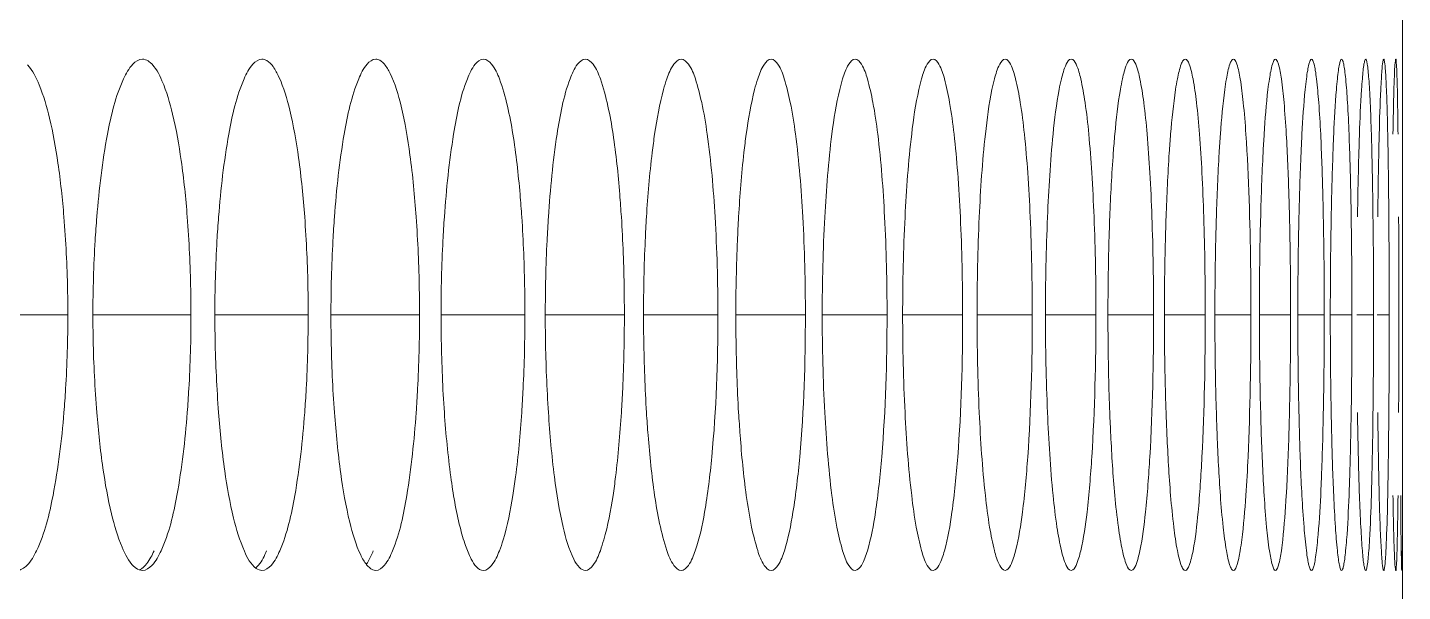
# Model space of a CAD drawing. Header units: millimetres. Extents: x 1177 to 4147, y 93 to 2194.
# Drawn here: x 2907.68 to 2923.81, y 1752.06 to 1758.67 of the extents above; entities that cross this region are included whole.
import ezdxf

# ---------------------------------------------------------------- set-up
doc = ezdxf.new("R2010")
doc.units = ezdxf.units.MM
doc.header["$LTSCALE"] = 0.1
doc.layers.get('0').update_dxf_attribs({"lineweight": 13})
doc.layers.add('标注', color=251, linetype='Continuous', lineweight=9)

msp = doc.modelspace()

# ---------------------------------------------------------------- linework, layer by layer
msp.add_line((2923.81, 1348.895), (2923.81, 1914.895))
at = {"layer": '标注'}
for p, q in [((2923.81, 1758.303), (2923.81, 1758.799)), ((2906.944, 1755.303), (2908.15, 1755.303)), ((2908.444, 1755.303), (2909.595, 1755.303)), ((2909.875, 1755.303), (2910.97, 1755.303)), ((2911.237, 1755.303), (2912.277, 1755.303)), ((2912.529, 1755.303), (2913.513, 1755.303)), ((2913.752, 1755.303), (2914.68, 1755.303)), ((2914.905, 1755.303), (2915.777, 1755.303)), ((2915.988, 1755.303), (2916.804, 1755.303)), ((2917.001, 1755.303), (2917.762, 1755.303)), ((2917.945, 1755.303), (2918.649, 1755.303)), ((2918.818, 1755.303), (2919.466, 1755.303)), ((2919.621, 1755.303), (2920.213, 1755.303)), ((2920.354, 1755.303), (2920.89, 1755.303)), ((2921.016, 1755.303), (2921.496, 1755.303)), ((2921.609, 1755.303), (2922.032, 1755.303)), ((2922.131, 1755.303), (2922.497, 1755.303)), ((2922.582, 1755.303), (2922.892, 1755.303)), ((2922.963, 1755.303), (2923.217, 1755.303)), ((2923.273, 1755.303), (2923.471, 1755.303)), ((2923.513, 1755.303), (2923.655, 1755.303)), ((2923.81, 1751.808), (2923.81, 1752.303))]:
    msp.add_line(p, q, dxfattribs=at)
for points, knots in [([(2908.104, 1756.451), (2908.087, 1756.662), (2908.045, 1757.051), (2907.954, 1757.572), (2907.84, 1757.96), (2907.739, 1758.17), (2907.677, 1758.237)], [0, 0, 0, 0, 0.343252, 0.632232, 0.852748, 1, 1, 1, 1]), ([(2909.025, 1758.303), (2908.983, 1758.303), (2908.882, 1758.231), (2908.833, 1758.133), (2908.804, 1758.072)], [0, 0, 0, 0, 0.384136, 1, 1, 1, 1]), ([(2909.115, 1758.265), (2909.108, 1758.271), (2909.082, 1758.291), (2909.049, 1758.303), (2909.025, 1758.303)], [0, 0, 0, 0, 0.282086, 1, 1, 1, 1]), ([(2909.551, 1756.451), (2909.534, 1756.672), (2909.492, 1757.077), (2909.399, 1757.615), (2909.285, 1758.002), (2909.18, 1758.209), (2909.115, 1758.265)], [0, 0, 0, 0, 0.353299, 0.646273, 0.86342, 1, 1, 1, 1]), ([(2910.428, 1758.303), (2910.388, 1758.303), (2910.291, 1758.229), (2910.245, 1758.133), (2910.218, 1758.072)], [0, 0, 0, 0, 0.378328, 1, 1, 1, 1]), ([(2910.929, 1756.451), (2910.912, 1756.683), (2910.871, 1757.104), (2910.775, 1757.654), (2910.671, 1758.016), (2910.57, 1758.207), (2910.514, 1758.269), (2910.485, 1758.286)], [0, 0, 0, 0, 0.364158, 0.661207, 0.874207, 0.947517, 1, 1, 1, 1]), ([(2911.762, 1758.303), (2911.723, 1758.303), (2911.63, 1758.227), (2911.589, 1758.133), (2911.563, 1758.072)], [0, 0, 0, 0, 0.37223, 1, 1, 1, 1]), ([(2912.237, 1756.451), (2912.22, 1756.694), (2912.179, 1757.131), (2912.083, 1757.695), (2911.978, 1758.058), (2911.876, 1758.239), (2911.817, 1758.291), (2911.788, 1758.299)], [0, 0, 0, 0, 0.376417, 0.678059, 0.88637, 0.953961, 1, 1, 1, 1]), ([(2913.027, 1758.303), (2912.989, 1758.303), (2912.9, 1758.225), (2912.862, 1758.132), (2912.838, 1758.072)], [0, 0, 0, 0, 0.36584, 1, 1, 1, 1]), ([(2913.372, 1757.424), (2913.336, 1757.643), (2913.276, 1757.931), (2913.153, 1758.225), (2913.064, 1758.303), (2913.027, 1758.303)], [0, 0, 0, 0, 0.68404, 0.884461, 1, 1, 1, 1]), ([(2914.222, 1758.303), (2914.185, 1758.303), (2914.101, 1758.222), (2914.066, 1758.132), (2914.043, 1758.072)], [0, 0, 0, 0, 0.359161, 1, 1, 1, 1]), ([(2914.547, 1757.424), (2914.514, 1757.643), (2914.456, 1757.93), (2914.342, 1758.222), (2914.258, 1758.303), (2914.222, 1758.303)], [0, 0, 0, 0, 0.688296, 0.888112, 1, 1, 1, 1]), ([(2915.347, 1758.303), (2915.312, 1758.303), (2915.232, 1758.22), (2915.2, 1758.132), (2915.179, 1758.072)], [0, 0, 0, 0, 0.352199, 1, 1, 1, 1]), ([(2915.777, 1755.303), (2915.777, 1755.686), (2915.758, 1756.395), (2915.687, 1757.228), (2915.599, 1757.766), (2915.525, 1758.045), (2915.461, 1758.22), (2915.381, 1758.303), (2915.347, 1758.303)], [0, 0, 0, 0, 0.372429, 0.689732, 0.811883, 0.904664, 0.966442, 1, 1, 1, 1]), ([(2916.402, 1758.303), (2916.369, 1758.303), (2916.293, 1758.217), (2916.265, 1758.131), (2916.245, 1758.072)], [0, 0, 0, 0, 0.34497, 1, 1, 1, 1]), ([(2916.804, 1755.303), (2916.804, 1755.686), (2916.786, 1756.394), (2916.72, 1757.228), (2916.638, 1757.766), (2916.568, 1758.045), (2916.51, 1758.217), (2916.435, 1758.303), (2916.402, 1758.303)], [0, 0, 0, 0, 0.373515, 0.691581, 0.813864, 0.906521, 0.967776, 1, 1, 1, 1]), ([(2917.387, 1758.303), (2917.355, 1758.303), (2917.285, 1758.214), (2917.259, 1758.131), (2917.241, 1758.072)], [0, 0, 0, 0, 0.337498, 1, 1, 1, 1]), ([(2917.762, 1755.303), (2917.762, 1755.686), (2917.745, 1756.394), (2917.683, 1757.227), (2917.607, 1757.765), (2917.542, 1758.045), (2917.489, 1758.215), (2917.419, 1758.303), (2917.387, 1758.303)], [0, 0, 0, 0, 0.374562, 0.693368, 0.815782, 0.908329, 0.969088, 1, 1, 1, 1]), ([(2918.302, 1758.303), (2918.272, 1758.303), (2918.207, 1758.211), (2918.184, 1758.131), (2918.167, 1758.072)], [0, 0, 0, 0, 0.329816, 1, 1, 1, 1]), ([(2918.649, 1755.303), (2918.649, 1755.686), (2918.637, 1756.242), (2918.595, 1756.949), (2918.554, 1757.398), (2918.506, 1757.764), (2918.446, 1758.045), (2918.397, 1758.212), (2918.333, 1758.303), (2918.302, 1758.303)], [0, 0, 0, 0, 0.375551, 0.545723, 0.695098, 0.817639, 0.910083, 0.970374, 1, 1, 1, 1]), ([(2919.148, 1758.303), (2919.119, 1758.303), (2919.059, 1758.208), (2919.038, 1758.131), (2919.023, 1758.072)], [0, 0, 0, 0, 0.321971, 1, 1, 1, 1]), ([(2919.466, 1755.303), (2919.466, 1755.686), (2919.455, 1756.242), (2919.417, 1756.949), (2919.379, 1757.398), (2919.335, 1757.764), (2919.279, 1758.045), (2919.235, 1758.209), (2919.176, 1758.303), (2919.148, 1758.303)], [0, 0, 0, 0, 0.376511, 0.547075, 0.696737, 0.819409, 0.911768, 0.971624, 1, 1, 1, 1]), ([(2919.923, 1758.303), (2919.895, 1758.303), (2919.841, 1758.205), (2919.823, 1758.13), (2919.809, 1758.072)], [0, 0, 0, 0, 0.314028, 1, 1, 1, 1]), ([(2920.213, 1755.303), (2920.213, 1755.686), (2920.203, 1756.242), (2920.168, 1756.949), (2920.134, 1757.398), (2920.094, 1757.763), (2920.043, 1758.045), (2920.003, 1758.205), (2919.95, 1758.303), (2919.923, 1758.303)], [0, 0, 0, 0, 0.37742, 0.548358, 0.698293, 0.821093, 0.913378, 0.972833, 1, 1, 1, 1]), ([(2920.627, 1758.303), (2920.601, 1758.303), (2920.554, 1758.202), (2920.537, 1758.13), (2920.524, 1758.072)], [0, 0, 0, 0, 0.306066, 1, 1, 1, 1]), ([(2920.89, 1755.303), (2920.89, 1755.686), (2920.881, 1756.242), (2920.849, 1756.949), (2920.818, 1757.399), (2920.782, 1757.762), (2920.737, 1758.046), (2920.7, 1758.202), (2920.654, 1758.303), (2920.627, 1758.303)], [0, 0, 0, 0, 0.378273, 0.549562, 0.699757, 0.822681, 0.914904, 0.973991, 1, 1, 1, 1]), ([(2921.262, 1758.303), (2921.252, 1758.303), (2921.23, 1758.283), (2921.198, 1758.206), (2921.181, 1758.13), (2921.169, 1758.072)], [0, 0, 0, 0, 0.108893, 0.304684, 1, 1, 1, 1]), ([(2921.496, 1755.303), (2921.496, 1755.686), (2921.488, 1756.242), (2921.46, 1756.949), (2921.433, 1757.397), (2921.399, 1757.765), (2921.362, 1758.038), (2921.324, 1758.206), (2921.293, 1758.283), (2921.271, 1758.303), (2921.262, 1758.303)], [0, 0, 0, 0, 0.378765, 0.550246, 0.700564, 0.823511, 0.915608, 0.974317, 0.990824, 1, 1, 1, 1]), ([(2921.826, 1758.303), (2921.817, 1758.303), (2921.798, 1758.282), (2921.77, 1758.206), (2921.754, 1758.13), (2921.744, 1758.072)], [0, 0, 0, 0, 0.101909, 0.296587, 1, 1, 1, 1]), ([(2921.973, 1757.424), (2921.964, 1757.548), (2921.947, 1757.765), (2921.915, 1758.037), (2921.881, 1758.205), (2921.854, 1758.282), (2921.834, 1758.303), (2921.826, 1758.303)], [0, 0, 0, 0, 0.412795, 0.721593, 0.917535, 0.971685, 1, 1, 1, 1]), ([(2922.32, 1758.303), (2922.312, 1758.303), (2922.295, 1758.28), (2922.271, 1758.206), (2922.257, 1758.13), (2922.249, 1758.072)], [0, 0, 0, 0, 0.094921, 0.288654, 1, 1, 1, 1]), ([(2922.447, 1757.424), (2922.439, 1757.548), (2922.424, 1757.765), (2922.397, 1758.036), (2922.367, 1758.206), (2922.344, 1758.28), (2922.327, 1758.303), (2922.32, 1758.303)], [0, 0, 0, 0, 0.414841, 0.724795, 0.920667, 0.973938, 1, 1, 1, 1]), ([(2922.743, 1758.303), (2922.736, 1758.303), (2922.721, 1758.279), (2922.71, 1758.237), (2922.695, 1758.162), (2922.687, 1758.105), (2922.683, 1758.072)], [0, 0, 0, 0, 0.088051, 0.280963, 0.585765, 1, 1, 1, 1]), ([(2922.85, 1757.424), (2922.844, 1757.548), (2922.831, 1757.764), (2922.809, 1758.014), (2922.79, 1758.162), (2922.775, 1758.237), (2922.764, 1758.279), (2922.75, 1758.303), (2922.743, 1758.303)], [0, 0, 0, 0, 0.416674, 0.727673, 0.840561, 0.923587, 0.976084, 1, 1, 1, 1]), ([(2923.096, 1758.303), (2923.089, 1758.303), (2923.078, 1758.277), (2923.069, 1758.237), (2923.056, 1758.162), (2923.05, 1758.105), (2923.046, 1758.072)], [0, 0, 0, 0, 0.08156, 0.273914, 0.581123, 1, 1, 1, 1]), ([(2923.183, 1757.424), (2923.178, 1757.548), (2923.168, 1757.763), (2923.15, 1758.014), (2923.134, 1758.162), (2923.122, 1758.237), (2923.113, 1758.277), (2923.102, 1758.303), (2923.096, 1758.303)], [0, 0, 0, 0, 0.418337, 0.730308, 0.843348, 0.926219, 0.978065, 1, 1, 1, 1]), ([(2923.378, 1758.303), (2923.372, 1758.303), (2923.365, 1758.275), (2923.356, 1758.238), (2923.347, 1758.161), (2923.342, 1758.105), (2923.339, 1758.072)], [0, 0, 0, 0, 0.07568, 0.267653, 0.577032, 1, 1, 1, 1]), ([(2923.445, 1757.424), (2923.441, 1757.548), (2923.435, 1757.722), (2923.424, 1757.937), (2923.416, 1758.063), (2923.407, 1758.161), (2923.399, 1758.238), (2923.391, 1758.275), (2923.384, 1758.303), (2923.378, 1758.303)], [0, 0, 0, 0, 0.419744, 0.590146, 0.732557, 0.845737, 0.928497, 0.979815, 1, 1, 1, 1]), ([(2923.59, 1758.303), (2923.584, 1758.303), (2923.582, 1758.274), (2923.573, 1758.238), (2923.568, 1758.161), (2923.564, 1758.105), (2923.562, 1758.072)], [0, 0, 0, 0, 0.070746, 0.262489, 0.57368, 1, 1, 1, 1]), ([(2923.637, 1757.424), (2923.634, 1757.548), (2923.63, 1757.722), (2923.622, 1757.937), (2923.617, 1758.063), (2923.61, 1758.161), (2923.605, 1758.238), (2923.597, 1758.274), (2923.595, 1758.303), (2923.59, 1758.303)], [0, 0, 0, 0, 0.42086, 0.591659, 0.73434, 0.847642, 0.930328, 0.98125, 1, 1, 1, 1]), ([(2923.731, 1758.303), (2923.726, 1758.303), (2923.728, 1758.272), (2923.719, 1758.239), (2923.718, 1758.16), (2923.715, 1758.105), (2923.714, 1758.072)], [0, 0, 0, 0, 0.067135, 0.25876, 0.571272, 1, 1, 1, 1]), ([(2923.758, 1757.424), (2923.756, 1757.548), (2923.754, 1757.722), (2923.75, 1757.937), (2923.747, 1758.064), (2923.742, 1758.16), (2923.742, 1758.239), (2923.733, 1758.272), (2923.736, 1758.303), (2923.731, 1758.303)], [0, 0, 0, 0, 0.421633, 0.592708, 0.735581, 0.848973, 0.931617, 0.982277, 1, 1, 1, 1]), ([(2908.804, 1758.072), (2908.709, 1757.868), (2908.581, 1757.324), (2908.516, 1756.777), (2908.49, 1756.451)], [0, 0, 0, 0, 0.407017, 1, 1, 1, 1]), ([(2910.218, 1758.072), (2910.128, 1757.867), (2910.006, 1757.323), (2909.944, 1756.777), (2909.919, 1756.451)], [0, 0, 0, 0, 0.406317, 1, 1, 1, 1]), ([(2911.563, 1758.072), (2911.476, 1757.866), (2911.361, 1757.322), (2911.302, 1756.777), (2911.278, 1756.451)], [0, 0, 0, 0, 0.405644, 1, 1, 1, 1]), ([(2912.838, 1758.072), (2912.755, 1757.865), (2912.647, 1757.322), (2912.591, 1756.777), (2912.568, 1756.451)], [0, 0, 0, 0, 0.405, 1, 1, 1, 1]), ([(2914.043, 1758.072), (2913.965, 1757.864), (2913.863, 1757.321), (2913.81, 1756.776), (2913.789, 1756.451)], [0, 0, 0, 0, 0.404385, 1, 1, 1, 1]), ([(2915.179, 1758.072), (2915.164, 1758.03), (2915.1, 1757.818), (2915.061, 1757.6), (2915.035, 1757.424)], [0, 0, 0, 0, 0.198383, 1, 1, 1, 1]), ([(2916.245, 1758.072), (2916.231, 1758.03), (2916.171, 1757.818), (2916.135, 1757.599), (2916.11, 1757.424)], [0, 0, 0, 0, 0.197891, 1, 1, 1, 1]), ([(2917.241, 1758.072), (2917.228, 1758.03), (2917.172, 1757.817), (2917.138, 1757.599), (2917.115, 1757.424)], [0, 0, 0, 0, 0.197424, 1, 1, 1, 1]), ([(2918.167, 1758.072), (2918.155, 1758.03), (2918.103, 1757.817), (2918.071, 1757.599), (2918.051, 1757.424)], [0, 0, 0, 0, 0.196983, 1, 1, 1, 1]), ([(2919.023, 1758.072), (2919.012, 1758.03), (2918.963, 1757.816), (2918.935, 1757.599), (2918.916, 1757.424)], [0, 0, 0, 0, 0.196571, 1, 1, 1, 1]), ([(2919.809, 1758.072), (2919.798, 1758.03), (2919.754, 1757.816), (2919.728, 1757.599), (2919.71, 1757.424)], [0, 0, 0, 0, 0.196188, 1, 1, 1, 1]), ([(2920.524, 1758.072), (2920.515, 1758.03), (2920.475, 1757.816), (2920.451, 1757.599), (2920.435, 1757.424)], [0, 0, 0, 0, 0.195836, 1, 1, 1, 1]), ([(2921.169, 1758.072), (2921.161, 1758.03), (2921.125, 1757.815), (2921.104, 1757.598), (2921.089, 1757.424)], [0, 0, 0, 0, 0.195515, 1, 1, 1, 1]), ([(2921.744, 1758.072), (2921.737, 1758.03), (2921.705, 1757.815), (2921.686, 1757.598), (2921.673, 1757.424)], [0, 0, 0, 0, 0.195227, 1, 1, 1, 1]), ([(2922.249, 1758.072), (2922.242, 1758.03), (2922.214, 1757.815), (2922.198, 1757.598), (2922.187, 1757.424)], [0, 0, 0, 0, 0.194971, 1, 1, 1, 1]), ([(2922.683, 1758.072), (2922.677, 1758.03), (2922.654, 1757.814), (2922.64, 1757.598), (2922.63, 1757.424)], [0, 0, 0, 0, 0.194751, 1, 1, 1, 1]), ([(2923.046, 1758.072), (2923.042, 1758.03), (2923.022, 1757.814), (2923.011, 1757.598), (2923.003, 1757.424)], [0, 0, 0, 0, 0.194565, 1, 1, 1, 1]), ([(2923.339, 1758.072), (2923.336, 1758.03), (2923.32, 1757.814), (2923.311, 1757.598), (2923.305, 1757.424)], [0, 0, 0, 0, 0.194414, 1, 1, 1, 1]), ([(2923.562, 1758.072), (2923.559, 1758.03), (2923.548, 1757.814), (2923.541, 1757.598), (2923.537, 1757.424)], [0, 0, 0, 0, 0.194299, 1, 1, 1, 1]), ([(2923.714, 1758.072), (2923.712, 1758.03), (2923.705, 1757.814), (2923.701, 1757.598), (2923.698, 1757.424)], [0, 0, 0, 0, 0.194221, 1, 1, 1, 1]), ([(2913.476, 1756.451), (2913.47, 1756.539), (2913.445, 1756.865), (2913.41, 1757.19), (2913.372, 1757.424)], [0, 0, 0, 0, 0.272672, 1, 1, 1, 1]), ([(2914.645, 1756.451), (2914.639, 1756.539), (2914.616, 1756.865), (2914.583, 1757.19), (2914.547, 1757.424)], [0, 0, 0, 0, 0.272763, 1, 1, 1, 1]), ([(2915.035, 1757.424), (2915.025, 1757.352), (2914.982, 1757.028), (2914.955, 1756.703), (2914.939, 1756.451)], [0, 0, 0, 0, 0.224658, 1, 1, 1, 1]), ([(2916.11, 1757.424), (2916.1, 1757.352), (2916.06, 1757.028), (2916.035, 1756.703), (2916.02, 1756.451)], [0, 0, 0, 0, 0.224554, 1, 1, 1, 1]), ([(2917.115, 1757.424), (2917.074, 1757.101), (2917.02, 1756.394), (2917.001, 1755.686), (2917.001, 1755.303)], [0, 0, 0, 0, 0.459902, 1, 1, 1, 1]), ([(2918.051, 1757.424), (2918.012, 1757.101), (2917.962, 1756.394), (2917.945, 1755.686), (2917.945, 1755.303)], [0, 0, 0, 0, 0.459787, 1, 1, 1, 1]), ([(2918.916, 1757.424), (2918.88, 1757.101), (2918.834, 1756.394), (2918.818, 1755.686), (2918.818, 1755.303)], [0, 0, 0, 0, 0.45968, 1, 1, 1, 1]), ([(2919.71, 1757.424), (2919.678, 1757.1), (2919.635, 1756.394), (2919.621, 1755.686), (2919.621, 1755.303)], [0, 0, 0, 0, 0.459581, 1, 1, 1, 1]), ([(2920.435, 1757.424), (2920.428, 1757.351), (2920.402, 1757.027), (2920.385, 1756.703), (2920.375, 1756.451)], [0, 0, 0, 0, 0.22413, 1, 1, 1, 1]), ([(2921.089, 1757.424), (2921.083, 1757.351), (2921.06, 1757.027), (2921.045, 1756.703), (2921.036, 1756.451)], [0, 0, 0, 0, 0.224066, 1, 1, 1, 1]), ([(2921.673, 1757.424), (2921.668, 1757.351), (2921.647, 1757.027), (2921.634, 1756.703), (2921.626, 1756.451)], [0, 0, 0, 0, 0.224008, 1, 1, 1, 1]), ([(2922.032, 1755.303), (2922.032, 1755.498), (2922.027, 1756.205), (2922.007, 1756.913), (2921.973, 1757.424)], [0, 0, 0, 0, 0.275595, 1, 1, 1, 1]), ([(2922.187, 1757.424), (2922.182, 1757.351), (2922.164, 1757.027), (2922.152, 1756.703), (2922.146, 1756.451)], [0, 0, 0, 0, 0.223957, 1, 1, 1, 1]), ([(2922.484, 1756.451), (2922.482, 1756.539), (2922.473, 1756.864), (2922.46, 1757.189), (2922.447, 1757.424)], [0, 0, 0, 0, 0.273384, 1, 1, 1, 1]), ([(2922.63, 1757.424), (2922.626, 1757.351), (2922.611, 1757.027), (2922.601, 1756.703), (2922.595, 1756.451)], [0, 0, 0, 0, 0.223913, 1, 1, 1, 1]), ([(2922.881, 1756.451), (2922.88, 1756.539), (2922.872, 1756.864), (2922.861, 1757.188), (2922.85, 1757.424)], [0, 0, 0, 0, 0.273416, 1, 1, 1, 1]), ([(2923.003, 1757.424), (2923, 1757.351), (2922.987, 1757.027), (2922.978, 1756.703), (2922.974, 1756.451)], [0, 0, 0, 0, 0.223876, 1, 1, 1, 1]), ([(2923.208, 1756.451), (2923.207, 1756.539), (2923.201, 1756.864), (2923.192, 1757.188), (2923.183, 1757.424)], [0, 0, 0, 0, 0.273443, 1, 1, 1, 1]), ([(2923.305, 1757.424), (2923.303, 1757.351), (2923.292, 1757.027), (2923.286, 1756.703), (2923.282, 1756.451)], [0, 0, 0, 0, 0.223846, 1, 1, 1, 1]), ([(2923.464, 1756.451), (2923.463, 1756.539), (2923.459, 1756.864), (2923.452, 1757.188), (2923.445, 1757.424)], [0, 0, 0, 0, 0.273464, 1, 1, 1, 1]), ([(2923.537, 1757.424), (2923.535, 1757.351), (2923.527, 1757.027), (2923.523, 1756.703), (2923.52, 1756.451)], [0, 0, 0, 0, 0.223823, 1, 1, 1, 1]), ([(2923.65, 1756.451), (2923.649, 1756.539), (2923.646, 1756.864), (2923.642, 1757.188), (2923.637, 1757.424)], [0, 0, 0, 0, 0.273479, 1, 1, 1, 1]), ([(2908.15, 1755.303), (2908.15, 1755.401), (2908.146, 1755.784), (2908.127, 1756.167), (2908.104, 1756.451)], [0, 0, 0, 0, 0.255908, 1, 1, 1, 1]), ([(2908.49, 1756.451), (2908.482, 1756.358), (2908.456, 1755.977), (2908.444, 1755.594), (2908.444, 1755.303)], [0, 0, 0, 0, 0.241932, 1, 1, 1, 1]), ([(2909.595, 1755.303), (2909.595, 1755.401), (2909.591, 1755.784), (2909.573, 1756.167), (2909.551, 1756.451)], [0, 0, 0, 0, 0.255929, 1, 1, 1, 1]), ([(2909.919, 1756.451), (2909.911, 1756.358), (2909.886, 1755.976), (2909.875, 1755.594), (2909.875, 1755.303)], [0, 0, 0, 0, 0.241898, 1, 1, 1, 1]), ([(2910.97, 1755.303), (2910.97, 1755.401), (2910.967, 1755.784), (2910.95, 1756.167), (2910.929, 1756.451)], [0, 0, 0, 0, 0.255949, 1, 1, 1, 1]), ([(2911.278, 1756.451), (2911.271, 1756.358), (2911.247, 1755.976), (2911.237, 1755.594), (2911.237, 1755.303)], [0, 0, 0, 0, 0.241865, 1, 1, 1, 1]), ([(2912.277, 1755.303), (2912.277, 1755.401), (2912.273, 1755.784), (2912.257, 1756.167), (2912.237, 1756.451)], [0, 0, 0, 0, 0.255968, 1, 1, 1, 1]), ([(2912.568, 1756.451), (2912.562, 1756.358), (2912.539, 1755.976), (2912.529, 1755.594), (2912.529, 1755.303)], [0, 0, 0, 0, 0.241834, 1, 1, 1, 1]), ([(2913.513, 1755.303), (2913.513, 1755.401), (2913.51, 1755.784), (2913.495, 1756.167), (2913.476, 1756.451)], [0, 0, 0, 0, 0.255986, 1, 1, 1, 1]), ([(2913.789, 1756.451), (2913.783, 1756.358), (2913.761, 1755.976), (2913.752, 1755.594), (2913.752, 1755.303)], [0, 0, 0, 0, 0.241805, 1, 1, 1, 1]), ([(2914.68, 1755.303), (2914.68, 1755.401), (2914.677, 1755.784), (2914.663, 1756.167), (2914.645, 1756.451)], [0, 0, 0, 0, 0.256003, 1, 1, 1, 1]), ([(2914.939, 1756.451), (2914.934, 1756.358), (2914.913, 1755.976), (2914.905, 1755.594), (2914.905, 1755.303)], [0, 0, 0, 0, 0.241777, 1, 1, 1, 1]), ([(2916.02, 1756.451), (2916.015, 1756.358), (2915.996, 1755.976), (2915.988, 1755.594), (2915.988, 1755.303)], [0, 0, 0, 0, 0.241751, 1, 1, 1, 1]), ([(2920.375, 1756.451), (2920.372, 1756.358), (2920.359, 1755.976), (2920.354, 1755.593), (2920.354, 1755.303)], [0, 0, 0, 0, 0.241646, 1, 1, 1, 1]), ([(2921.036, 1756.451), (2921.033, 1756.358), (2921.021, 1755.976), (2921.016, 1755.593), (2921.016, 1755.303)], [0, 0, 0, 0, 0.24163, 1, 1, 1, 1]), ([(2921.626, 1756.451), (2921.623, 1756.358), (2921.613, 1755.976), (2921.609, 1755.593), (2921.609, 1755.303)], [0, 0, 0, 0, 0.241616, 1, 1, 1, 1]), ([(2922.146, 1756.451), (2922.143, 1756.358), (2922.134, 1755.976), (2922.131, 1755.593), (2922.131, 1755.303)], [0, 0, 0, 0, 0.241603, 1, 1, 1, 1]), ([(2922.497, 1755.303), (2922.497, 1755.401), (2922.496, 1755.784), (2922.491, 1756.166), (2922.484, 1756.451)], [0, 0, 0, 0, 0.256117, 1, 1, 1, 1]), ([(2922.595, 1756.451), (2922.593, 1756.358), (2922.585, 1755.976), (2922.582, 1755.593), (2922.582, 1755.303)], [0, 0, 0, 0, 0.241592, 1, 1, 1, 1]), ([(2922.892, 1755.303), (2922.892, 1755.401), (2922.892, 1755.784), (2922.887, 1756.166), (2922.881, 1756.451)], [0, 0, 0, 0, 0.256123, 1, 1, 1, 1]), ([(2922.974, 1756.451), (2922.972, 1756.358), (2922.966, 1755.976), (2922.963, 1755.593), (2922.963, 1755.303)], [0, 0, 0, 0, 0.241583, 1, 1, 1, 1]), ([(2923.217, 1755.303), (2923.217, 1755.401), (2923.216, 1755.784), (2923.213, 1756.166), (2923.208, 1756.451)], [0, 0, 0, 0, 0.256128, 1, 1, 1, 1]), ([(2923.471, 1755.303), (2923.471, 1755.401), (2923.47, 1755.784), (2923.468, 1756.166), (2923.464, 1756.451)], [0, 0, 0, 0, 0.256131, 1, 1, 1, 1]), ([(2923.655, 1755.303), (2923.655, 1755.401), (2923.654, 1755.784), (2923.652, 1756.166), (2923.65, 1756.451)], [0, 0, 0, 0, 0.256134, 1, 1, 1, 1]), ([(2923.767, 1755.303), (2923.767, 1755.401), (2923.767, 1755.784), (2923.766, 1756.166), (2923.765, 1756.451)], [0, 0, 0, 0, 0.256136, 1, 1, 1, 1]), ([(2908.104, 1754.156), (2908.112, 1754.248), (2908.139, 1754.63), (2908.15, 1755.013), (2908.15, 1755.303)], [0, 0, 0, 0, 0.24194, 1, 1, 1, 1]), ([(2908.444, 1755.303), (2908.444, 1755.205), (2908.448, 1754.823), (2908.467, 1754.44), (2908.49, 1754.156)], [0, 0, 0, 0, 0.255912, 1, 1, 1, 1]), ([(2909.551, 1754.156), (2909.558, 1754.248), (2909.584, 1754.63), (2909.595, 1755.013), (2909.595, 1755.303)], [0, 0, 0, 0, 0.241906, 1, 1, 1, 1]), ([(2909.875, 1755.303), (2909.875, 1755.205), (2909.879, 1754.823), (2909.897, 1754.44), (2909.919, 1754.156)], [0, 0, 0, 0, 0.255933, 1, 1, 1, 1]), ([(2910.929, 1754.156), (2910.936, 1754.248), (2910.96, 1754.63), (2910.97, 1755.013), (2910.97, 1755.303)], [0, 0, 0, 0, 0.241873, 1, 1, 1, 1]), ([(2911.237, 1755.303), (2911.237, 1755.205), (2911.241, 1754.823), (2911.257, 1754.44), (2911.278, 1754.156)], [0, 0, 0, 0, 0.255953, 1, 1, 1, 1]), ([(2912.237, 1754.156), (2912.244, 1754.248), (2912.267, 1754.63), (2912.277, 1755.013), (2912.277, 1755.303)], [0, 0, 0, 0, 0.241842, 1, 1, 1, 1]), ([(2912.529, 1755.303), (2912.529, 1755.205), (2912.533, 1754.823), (2912.548, 1754.44), (2912.568, 1754.156)], [0, 0, 0, 0, 0.255971, 1, 1, 1, 1]), ([(2913.476, 1754.156), (2913.482, 1754.248), (2913.504, 1754.631), (2913.513, 1755.013), (2913.513, 1755.303)], [0, 0, 0, 0, 0.241812, 1, 1, 1, 1]), ([(2913.752, 1755.303), (2913.752, 1755.205), (2913.755, 1754.823), (2913.77, 1754.44), (2913.789, 1754.156)], [0, 0, 0, 0, 0.255989, 1, 1, 1, 1]), ([(2914.645, 1754.156), (2914.651, 1754.248), (2914.671, 1754.631), (2914.68, 1755.013), (2914.68, 1755.303)], [0, 0, 0, 0, 0.241784, 1, 1, 1, 1]), ([(2914.905, 1755.303), (2914.905, 1755.205), (2914.908, 1754.823), (2914.922, 1754.44), (2914.939, 1754.156)], [0, 0, 0, 0, 0.256006, 1, 1, 1, 1]), ([(2915.512, 1752.535), (2915.563, 1752.681), (2915.64, 1753.048), (2915.751, 1753.971), (2915.777, 1754.747), (2915.777, 1755.303)], [0, 0, 0, 0, 0.166119, 0.401654, 1, 1, 1, 1]), ([(2915.988, 1755.303), (2915.988, 1755.205), (2915.991, 1754.823), (2916.004, 1754.44), (2916.02, 1754.156)], [0, 0, 0, 0, 0.256022, 1, 1, 1, 1]), ([(2916.557, 1752.535), (2916.604, 1752.682), (2916.676, 1753.049), (2916.78, 1753.971), (2916.804, 1754.747), (2916.804, 1755.303)], [0, 0, 0, 0, 0.165692, 0.401192, 1, 1, 1, 1]), ([(2917.001, 1755.303), (2917.001, 1754.921), (2917.02, 1754.213), (2917.074, 1753.506), (2917.115, 1753.183)], [0, 0, 0, 0, 0.540098, 1, 1, 1, 1]), ([(2917.532, 1752.535), (2917.576, 1752.682), (2917.642, 1753.049), (2917.739, 1753.972), (2917.762, 1754.747), (2917.762, 1755.303)], [0, 0, 0, 0, 0.165291, 0.400759, 1, 1, 1, 1]), ([(2917.945, 1755.303), (2917.945, 1754.921), (2917.962, 1754.213), (2918.012, 1753.506), (2918.051, 1753.183)], [0, 0, 0, 0, 0.540213, 1, 1, 1, 1]), ([(2918.436, 1752.535), (2918.477, 1752.682), (2918.539, 1753.05), (2918.628, 1753.972), (2918.649, 1754.748), (2918.649, 1755.303)], [0, 0, 0, 0, 0.164917, 0.400355, 1, 1, 1, 1]), ([(2918.818, 1755.303), (2918.818, 1754.921), (2918.834, 1754.213), (2918.88, 1753.506), (2918.916, 1753.183)], [0, 0, 0, 0, 0.54032, 1, 1, 1, 1]), ([(2919.271, 1752.535), (2919.309, 1752.683), (2919.365, 1753.05), (2919.447, 1753.973), (2919.466, 1754.748), (2919.466, 1755.303)], [0, 0, 0, 0, 0.164569, 0.399981, 1, 1, 1, 1]), ([(2919.621, 1755.303), (2919.621, 1754.921), (2919.635, 1754.213), (2919.678, 1753.506), (2919.71, 1753.183)], [0, 0, 0, 0, 0.540419, 1, 1, 1, 1]), ([(2920.035, 1752.535), (2920.07, 1752.683), (2920.121, 1753.051), (2920.195, 1753.973), (2920.213, 1754.748), (2920.213, 1755.303)], [0, 0, 0, 0, 0.164249, 0.399636, 1, 1, 1, 1]), ([(2920.354, 1755.303), (2920.354, 1755.205), (2920.356, 1754.823), (2920.364, 1754.441), (2920.375, 1754.156)], [0, 0, 0, 0, 0.256086, 1, 1, 1, 1]), ([(2920.729, 1752.535), (2920.76, 1752.684), (2920.806, 1753.051), (2920.874, 1753.974), (2920.89, 1754.748), (2920.89, 1755.303)], [0, 0, 0, 0, 0.163958, 0.399322, 1, 1, 1, 1]), ([(2921.016, 1755.303), (2921.016, 1755.205), (2921.018, 1754.823), (2921.026, 1754.441), (2921.036, 1754.156)], [0, 0, 0, 0, 0.256095, 1, 1, 1, 1]), ([(2921.353, 1752.535), (2921.381, 1752.684), (2921.422, 1753.051), (2921.482, 1753.974), (2921.496, 1754.748), (2921.496, 1755.303)], [0, 0, 0, 0, 0.163694, 0.399039, 1, 1, 1, 1]), ([(2921.609, 1755.303), (2921.609, 1755.205), (2921.61, 1754.823), (2921.617, 1754.441), (2921.626, 1754.156)], [0, 0, 0, 0, 0.256104, 1, 1, 1, 1]), ([(2921.973, 1753.183), (2921.983, 1753.334), (2922.02, 1754.04), (2922.032, 1754.748), (2922.032, 1755.303)], [0, 0, 0, 0, 0.214546, 1, 1, 1, 1]), ([(2922.131, 1755.303), (2922.131, 1755.205), (2922.132, 1754.823), (2922.138, 1754.441), (2922.146, 1754.156)], [0, 0, 0, 0, 0.256112, 1, 1, 1, 1]), ([(2922.484, 1754.156), (2922.486, 1754.249), (2922.494, 1754.631), (2922.497, 1755.013), (2922.497, 1755.303)], [0, 0, 0, 0, 0.241594, 1, 1, 1, 1]), ([(2922.582, 1755.303), (2922.582, 1755.205), (2922.583, 1754.823), (2922.588, 1754.441), (2922.595, 1754.156)], [0, 0, 0, 0, 0.256118, 1, 1, 1, 1]), ([(2922.881, 1754.156), (2922.883, 1754.249), (2922.89, 1754.631), (2922.892, 1755.013), (2922.892, 1755.303)], [0, 0, 0, 0, 0.241585, 1, 1, 1, 1]), ([(2922.963, 1755.303), (2922.963, 1755.205), (2922.964, 1754.823), (2922.968, 1754.441), (2922.974, 1754.156)], [0, 0, 0, 0, 0.256124, 1, 1, 1, 1]), ([(2923.208, 1754.156), (2923.21, 1754.249), (2923.215, 1754.631), (2923.217, 1755.013), (2923.217, 1755.303)], [0, 0, 0, 0, 0.241577, 1, 1, 1, 1]), ([(2923.464, 1754.156), (2923.465, 1754.249), (2923.469, 1754.631), (2923.471, 1755.013), (2923.471, 1755.303)], [0, 0, 0, 0, 0.241571, 1, 1, 1, 1]), ([(2923.65, 1754.156), (2923.651, 1754.249), (2923.653, 1754.631), (2923.655, 1755.013), (2923.655, 1755.303)], [0, 0, 0, 0, 0.241566, 1, 1, 1, 1]), ([(2923.765, 1754.156), (2923.765, 1754.249), (2923.767, 1754.631), (2923.767, 1755.013), (2923.767, 1755.303)], [0, 0, 0, 0, 0.241563, 1, 1, 1, 1]), ([(2907.782, 1752.535), (2907.88, 1752.738), (2908.011, 1753.283), (2908.078, 1753.83), (2908.104, 1754.156)], [0, 0, 0, 0, 0.407475, 1, 1, 1, 1]), ([(2908.49, 1754.156), (2908.507, 1753.938), (2908.55, 1753.539), (2908.643, 1753.008), (2908.758, 1752.62), (2908.861, 1752.411), (2908.925, 1752.351)], [0, 0, 0, 0, 0.349668, 0.641268, 0.859711, 1, 1, 1, 1]), ([(2909.244, 1752.535), (2909.338, 1752.739), (2909.463, 1753.283), (2909.526, 1753.83), (2909.551, 1754.156)], [0, 0, 0, 0, 0.406757, 1, 1, 1, 1]), ([(2909.919, 1754.156), (2909.936, 1753.928), (2909.978, 1753.513), (2910.074, 1752.964), (2910.189, 1752.58), (2910.294, 1752.374), (2910.361, 1752.327)], [0, 0, 0, 0, 0.360647, 0.656591, 0.871311, 1, 1, 1, 1]), ([(2910.637, 1752.535), (2910.726, 1752.74), (2910.845, 1753.284), (2910.905, 1753.83), (2910.929, 1754.156)], [0, 0, 0, 0, 0.406066, 1, 1, 1, 1]), ([(2911.278, 1754.156), (2911.296, 1753.917), (2911.338, 1753.485), (2911.435, 1752.925), (2911.54, 1752.563), (2911.642, 1752.378), (2911.698, 1752.323), (2911.727, 1752.311)], [0, 0, 0, 0, 0.372333, 0.672575, 0.882635, 0.952132, 1, 1, 1, 1]), ([(2911.96, 1752.535), (2912.045, 1752.741), (2912.157, 1753.285), (2912.214, 1753.83), (2912.237, 1754.156)], [0, 0, 0, 0, 0.405403, 1, 1, 1, 1]), ([(2912.568, 1754.156), (2912.586, 1753.904), (2912.629, 1753.451), (2912.715, 1752.933), (2912.808, 1752.607), (2912.877, 1752.435), (2912.962, 1752.303), (2913.027, 1752.303)], [0, 0, 0, 0, 0.389161, 0.695877, 0.811486, 0.900262, 1, 1, 1, 1]), ([(2913.372, 1753.183), (2913.384, 1753.255), (2913.43, 1753.578), (2913.459, 1753.904), (2913.476, 1754.156)], [0, 0, 0, 0, 0.224828, 1, 1, 1, 1]), ([(2913.789, 1754.156), (2913.805, 1753.904), (2913.845, 1753.452), (2913.937, 1752.876), (2914.039, 1752.515), (2914.136, 1752.343), (2914.196, 1752.303), (2914.222, 1752.303)], [0, 0, 0, 0, 0.389812, 0.696656, 0.899917, 0.961012, 1, 1, 1, 1]), ([(2914.547, 1753.183), (2914.558, 1753.255), (2914.602, 1753.578), (2914.629, 1753.904), (2914.645, 1754.156)], [0, 0, 0, 0, 0.224714, 1, 1, 1, 1]), ([(2914.939, 1754.156), (2914.945, 1754.067), (2914.968, 1753.742), (2915.001, 1753.417), (2915.035, 1753.183)], [0, 0, 0, 0, 0.272803, 1, 1, 1, 1]), ([(2916.02, 1754.156), (2916.026, 1754.067), (2916.047, 1753.742), (2916.078, 1753.418), (2916.11, 1753.183)], [0, 0, 0, 0, 0.272887, 1, 1, 1, 1]), ([(2920.375, 1754.156), (2920.379, 1754.067), (2920.393, 1753.743), (2920.413, 1753.418), (2920.435, 1753.183)], [0, 0, 0, 0, 0.273226, 1, 1, 1, 1]), ([(2921.036, 1754.156), (2921.039, 1754.067), (2921.052, 1753.743), (2921.07, 1753.418), (2921.089, 1753.183)], [0, 0, 0, 0, 0.273277, 1, 1, 1, 1]), ([(2921.626, 1754.156), (2921.629, 1754.067), (2921.64, 1753.743), (2921.656, 1753.418), (2921.673, 1753.183)], [0, 0, 0, 0, 0.273324, 1, 1, 1, 1]), ([(2922.146, 1754.156), (2922.148, 1754.067), (2922.158, 1753.743), (2922.172, 1753.418), (2922.187, 1753.183)], [0, 0, 0, 0, 0.273364, 1, 1, 1, 1]), ([(2922.447, 1753.183), (2922.451, 1753.255), (2922.468, 1753.58), (2922.478, 1753.904), (2922.484, 1754.156)], [0, 0, 0, 0, 0.223934, 1, 1, 1, 1]), ([(2922.595, 1754.156), (2922.597, 1754.067), (2922.605, 1753.743), (2922.617, 1753.418), (2922.63, 1753.183)], [0, 0, 0, 0, 0.2734, 1, 1, 1, 1]), ([(2922.85, 1753.183), (2922.853, 1753.255), (2922.868, 1753.58), (2922.876, 1753.904), (2922.881, 1754.156)], [0, 0, 0, 0, 0.223894, 1, 1, 1, 1]), ([(2922.974, 1754.156), (2922.975, 1754.067), (2922.982, 1753.743), (2922.992, 1753.418), (2923.003, 1753.183)], [0, 0, 0, 0, 0.273429, 1, 1, 1, 1]), ([(2923.183, 1753.183), (2923.186, 1753.255), (2923.197, 1753.58), (2923.204, 1753.904), (2923.208, 1754.156)], [0, 0, 0, 0, 0.22386, 1, 1, 1, 1]), ([(2923.282, 1754.156), (2923.283, 1754.067), (2923.289, 1753.743), (2923.297, 1753.418), (2923.305, 1753.183)], [0, 0, 0, 0, 0.273453, 1, 1, 1, 1]), ([(2923.445, 1753.183), (2923.447, 1753.255), (2923.456, 1753.58), (2923.461, 1753.904), (2923.464, 1754.156)], [0, 0, 0, 0, 0.223834, 1, 1, 1, 1]), ([(2923.52, 1754.156), (2923.521, 1754.067), (2923.525, 1753.743), (2923.531, 1753.418), (2923.537, 1753.183)], [0, 0, 0, 0, 0.273472, 1, 1, 1, 1]), ([(2923.637, 1753.183), (2923.638, 1753.255), (2923.644, 1753.58), (2923.648, 1753.904), (2923.65, 1754.156)], [0, 0, 0, 0, 0.223814, 1, 1, 1, 1]), ([(2913.214, 1752.535), (2913.23, 1752.576), (2913.301, 1752.788), (2913.344, 1753.007), (2913.372, 1753.183)], [0, 0, 0, 0, 0.199302, 1, 1, 1, 1]), ([(2914.398, 1752.535), (2914.413, 1752.577), (2914.48, 1752.788), (2914.52, 1753.007), (2914.547, 1753.183)], [0, 0, 0, 0, 0.198767, 1, 1, 1, 1]), ([(2915.035, 1753.183), (2915.068, 1752.964), (2915.123, 1752.677), (2915.232, 1752.387), (2915.312, 1752.303), (2915.347, 1752.303)], [0, 0, 0, 0, 0.692122, 0.891575, 1, 1, 1, 1]), ([(2916.11, 1753.183), (2916.128, 1753.059), (2916.162, 1752.842), (2916.233, 1752.562), (2916.293, 1752.39), (2916.369, 1752.303), (2916.402, 1752.303)], [0, 0, 0, 0, 0.396145, 0.696516, 0.895316, 1, 1, 1, 1]), ([(2917.115, 1753.183), (2917.131, 1753.059), (2917.163, 1752.842), (2917.23, 1752.562), (2917.285, 1752.392), (2917.355, 1752.303), (2917.387, 1752.303)], [0, 0, 0, 0, 0.39889, 0.700646, 0.898977, 1, 1, 1, 1]), ([(2918.051, 1753.183), (2918.065, 1753.059), (2918.095, 1752.843), (2918.157, 1752.562), (2918.207, 1752.395), (2918.272, 1752.303), (2918.302, 1752.303)], [0, 0, 0, 0, 0.401577, 0.704706, 0.902616, 1, 1, 1, 1]), ([(2918.916, 1753.183), (2918.929, 1753.059), (2918.956, 1752.844), (2919.014, 1752.562), (2919.059, 1752.398), (2919.119, 1752.303), (2919.148, 1752.303)], [0, 0, 0, 0, 0.404191, 0.708673, 0.906209, 1, 1, 1, 1]), ([(2919.71, 1753.183), (2919.723, 1753.059), (2919.747, 1752.844), (2919.8, 1752.561), (2919.842, 1752.401), (2919.895, 1752.303), (2919.923, 1752.303)], [0, 0, 0, 0, 0.406714, 0.712519, 0.90973, 1, 1, 1, 1]), ([(2920.435, 1753.183), (2920.446, 1753.059), (2920.469, 1752.845), (2920.516, 1752.561), (2920.554, 1752.405), (2920.601, 1752.303), (2920.627, 1752.303)], [0, 0, 0, 0, 0.409128, 0.716215, 0.913149, 1, 1, 1, 1]), ([(2921.089, 1753.183), (2921.1, 1753.059), (2921.121, 1752.842), (2921.159, 1752.569), (2921.198, 1752.401), (2921.23, 1752.324), (2921.252, 1752.303), (2921.262, 1752.303)], [0, 0, 0, 0, 0.410337, 0.717846, 0.914038, 0.96928, 1, 1, 1, 1]), ([(2921.673, 1753.183), (2921.682, 1753.059), (2921.701, 1752.842), (2921.735, 1752.57), (2921.77, 1752.401), (2921.798, 1752.325), (2921.817, 1752.303), (2921.826, 1752.303)], [0, 0, 0, 0, 0.412556, 0.72129, 0.917343, 0.971601, 1, 1, 1, 1]), ([(2921.906, 1752.535), (2921.913, 1752.577), (2921.943, 1752.792), (2921.961, 1753.008), (2921.973, 1753.183)], [0, 0, 0, 0, 0.195157, 1, 1, 1, 1]), ([(2922.187, 1753.183), (2922.195, 1753.059), (2922.211, 1752.842), (2922.241, 1752.57), (2922.271, 1752.401), (2922.295, 1752.327), (2922.312, 1752.303), (2922.32, 1752.303)], [0, 0, 0, 0, 0.414625, 0.724518, 0.920485, 0.973854, 1, 1, 1, 1]), ([(2922.389, 1752.535), (2922.395, 1752.577), (2922.421, 1752.792), (2922.436, 1753.009), (2922.447, 1753.183)], [0, 0, 0, 0, 0.194911, 1, 1, 1, 1]), ([(2922.63, 1753.183), (2922.637, 1753.059), (2922.651, 1752.843), (2922.674, 1752.593), (2922.695, 1752.445), (2922.71, 1752.37), (2922.721, 1752.328), (2922.736, 1752.303), (2922.743, 1752.303)], [0, 0, 0, 0, 0.416482, 0.727426, 0.840337, 0.92342, 0.976003, 1, 1, 1, 1]), ([(2922.801, 1752.535), (2922.806, 1752.577), (2922.829, 1752.792), (2922.841, 1753.009), (2922.85, 1753.183)], [0, 0, 0, 0, 0.194699, 1, 1, 1, 1]), ([(2923.003, 1753.183), (2923.009, 1753.059), (2923.02, 1752.843), (2923.039, 1752.593), (2923.056, 1752.445), (2923.069, 1752.37), (2923.078, 1752.33), (2923.089, 1752.303), (2923.096, 1752.303)], [0, 0, 0, 0, 0.418174, 0.730095, 0.843153, 0.926071, 0.977989, 1, 1, 1, 1]), ([(2923.143, 1752.535), (2923.147, 1752.577), (2923.166, 1752.793), (2923.176, 1753.009), (2923.183, 1753.183)], [0, 0, 0, 0, 0.194522, 1, 1, 1, 1]), ([(2923.305, 1753.183), (2923.31, 1753.059), (2923.317, 1752.885), (2923.329, 1752.669), (2923.338, 1752.543), (2923.347, 1752.446), (2923.356, 1752.369), (2923.365, 1752.332), (2923.372, 1752.303), (2923.378, 1752.303)], [0, 0, 0, 0, 0.419612, 0.589982, 0.732383, 0.845577, 0.928373, 0.979748, 1, 1, 1, 1]), ([(2923.415, 1752.535), (2923.418, 1752.577), (2923.432, 1752.793), (2923.44, 1753.009), (2923.445, 1753.183)], [0, 0, 0, 0, 0.194381, 1, 1, 1, 1]), ([(2923.537, 1753.183), (2923.54, 1753.059), (2923.545, 1752.885), (2923.554, 1752.67), (2923.561, 1752.543), (2923.568, 1752.446), (2923.573, 1752.369), (2923.582, 1752.333), (2923.584, 1752.303), (2923.59, 1752.303)], [0, 0, 0, 0, 0.420763, 0.591537, 0.73421, 0.847522, 0.930234, 0.981197, 1, 1, 1, 1]), ([(2923.616, 1752.535), (2923.618, 1752.577), (2923.628, 1752.793), (2923.633, 1753.009), (2923.637, 1753.183)], [0, 0, 0, 0, 0.194275, 1, 1, 1, 1]), ([(2923.698, 1753.183), (2923.7, 1753.059), (2923.703, 1752.885), (2923.709, 1752.67), (2923.713, 1752.543), (2923.718, 1752.446), (2923.719, 1752.368), (2923.728, 1752.334), (2923.726, 1752.303), (2923.731, 1752.303)], [0, 0, 0, 0, 0.421573, 0.592633, 0.735501, 0.848899, 0.931558, 0.982243, 1, 1, 1, 1]), ([(2923.746, 1752.535), (2923.747, 1752.577), (2923.753, 1752.793), (2923.756, 1753.009), (2923.758, 1753.183)], [0, 0, 0, 0, 0.194207, 1, 1, 1, 1]), ([(2923.789, 1753.183), (2923.789, 1753.059), (2923.791, 1752.885), (2923.793, 1752.669), (2923.795, 1752.544), (2923.797, 1752.445), (2923.798, 1752.378), (2923.799, 1752.34), (2923.799, 1752.32), (2923.802, 1752.311), (2923.8, 1752.303), (2923.801, 1752.303)], [0, 0, 0, 0, 0.421991, 0.593198, 0.736164, 0.849605, 0.932235, 0.961597, 0.982776, 0.995618, 1, 1, 1, 1]), ([(2907.553, 1752.303), (2907.596, 1752.303), (2907.701, 1752.374), (2907.752, 1752.473), (2907.782, 1752.535)], [0, 0, 0, 0, 0.389686, 1, 1, 1, 1]), ([(2908.989, 1752.31), (2909.025, 1752.323), (2909.096, 1752.397), (2909.138, 1752.482), (2909.161, 1752.535)], [0, 0, 0, 0, 0.398504, 1, 1, 1, 1]), ([(2909.025, 1752.303), (2909.067, 1752.303), (2909.168, 1752.376), (2909.216, 1752.474), (2909.244, 1752.535)], [0, 0, 0, 0, 0.384127, 1, 1, 1, 1]), ([(2910.356, 1752.333), (2910.368, 1752.343), (2910.423, 1752.401), (2910.458, 1752.475), (2910.482, 1752.535)], [0, 0, 0, 0, 0.193099, 1, 1, 1, 1]), ([(2910.428, 1752.303), (2910.469, 1752.303), (2910.566, 1752.378), (2910.61, 1752.474), (2910.637, 1752.535)], [0, 0, 0, 0, 0.37828, 1, 1, 1, 1]), ([(2911.653, 1752.378), (2911.661, 1752.388), (2911.693, 1752.437), (2911.717, 1752.492), (2911.734, 1752.535)], [0, 0, 0, 0, 0.212146, 1, 1, 1, 1]), ([(2911.762, 1752.303), (2911.801, 1752.303), (2911.894, 1752.38), (2911.935, 1752.474), (2911.96, 1752.535)], [0, 0, 0, 0, 0.372142, 1, 1, 1, 1]), ([(2913.027, 1752.303), (2913.064, 1752.303), (2913.153, 1752.382), (2913.19, 1752.475), (2913.214, 1752.535)], [0, 0, 0, 0, 0.36571, 1, 1, 1, 1]), ([(2914.222, 1752.303), (2914.258, 1752.303), (2914.342, 1752.385), (2914.376, 1752.475), (2914.398, 1752.535)], [0, 0, 0, 0, 0.358988, 1, 1, 1, 1]), ([(2915.347, 1752.303), (2915.381, 1752.303), (2915.461, 1752.387), (2915.492, 1752.475), (2915.512, 1752.535)], [0, 0, 0, 0, 0.351982, 1, 1, 1, 1]), ([(2916.402, 1752.303), (2916.435, 1752.303), (2916.51, 1752.39), (2916.538, 1752.475), (2916.557, 1752.535)], [0, 0, 0, 0, 0.34471, 1, 1, 1, 1]), ([(2917.387, 1752.303), (2917.419, 1752.303), (2917.489, 1752.393), (2917.514, 1752.476), (2917.532, 1752.535)], [0, 0, 0, 0, 0.337196, 1, 1, 1, 1]), ([(2918.302, 1752.303), (2918.333, 1752.303), (2918.397, 1752.396), (2918.42, 1752.476), (2918.436, 1752.535)], [0, 0, 0, 0, 0.329473, 1, 1, 1, 1]), ([(2919.148, 1752.303), (2919.176, 1752.303), (2919.236, 1752.399), (2919.255, 1752.476), (2919.271, 1752.535)], [0, 0, 0, 0, 0.321593, 1, 1, 1, 1]), ([(2919.923, 1752.303), (2919.95, 1752.303), (2920.003, 1752.402), (2920.021, 1752.477), (2920.035, 1752.535)], [0, 0, 0, 0, 0.313618, 1, 1, 1, 1]), ([(2920.627, 1752.303), (2920.654, 1752.303), (2920.7, 1752.405), (2920.716, 1752.477), (2920.729, 1752.535)], [0, 0, 0, 0, 0.305632, 1, 1, 1, 1]), ([(2921.262, 1752.303), (2921.271, 1752.303), (2921.293, 1752.324), (2921.324, 1752.401), (2921.342, 1752.477), (2921.353, 1752.535)], [0, 0, 0, 0, 0.10873, 0.304328, 1, 1, 1, 1]), ([(2921.826, 1752.303), (2921.834, 1752.303), (2921.854, 1752.325), (2921.881, 1752.401), (2921.896, 1752.477), (2921.906, 1752.535)], [0, 0, 0, 0, 0.10172, 0.296219, 1, 1, 1, 1]), ([(2922.32, 1752.303), (2922.327, 1752.303), (2922.344, 1752.327), (2922.367, 1752.401), (2922.38, 1752.477), (2922.389, 1752.535)], [0, 0, 0, 0, 0.094713, 0.288283, 1, 1, 1, 1]), ([(2922.743, 1752.303), (2922.75, 1752.303), (2922.764, 1752.328), (2922.775, 1752.37), (2922.79, 1752.445), (2922.797, 1752.502), (2922.801, 1752.535)], [0, 0, 0, 0, 0.087832, 0.280603, 0.585474, 1, 1, 1, 1]), ([(2923.096, 1752.303), (2923.102, 1752.303), (2923.113, 1752.33), (2923.122, 1752.37), (2923.134, 1752.445), (2923.14, 1752.502), (2923.143, 1752.535)], [0, 0, 0, 0, 0.081343, 0.27358, 0.58086, 1, 1, 1, 1]), ([(2923.378, 1752.303), (2923.384, 1752.303), (2923.391, 1752.332), (2923.399, 1752.369), (2923.407, 1752.446), (2923.412, 1752.502), (2923.415, 1752.535)], [0, 0, 0, 0, 0.07548, 0.267362, 0.576807, 1, 1, 1, 1]), ([(2923.59, 1752.303), (2923.595, 1752.303), (2923.597, 1752.333), (2923.605, 1752.369), (2923.61, 1752.446), (2923.614, 1752.502), (2923.616, 1752.535)], [0, 0, 0, 0, 0.070582, 0.262261, 0.573507, 1, 1, 1, 1]), ([(2923.731, 1752.303), (2923.736, 1752.303), (2923.733, 1752.335), (2923.742, 1752.368), (2923.742, 1752.446), (2923.745, 1752.502), (2923.746, 1752.535)], [0, 0, 0, 0, 0.067027, 0.258613, 0.571162, 1, 1, 1, 1]), ([(2923.801, 1752.303), (2923.803, 1752.303), (2923.801, 1752.311), (2923.804, 1752.32), (2923.803, 1752.34), (2923.805, 1752.378), (2923.805, 1752.445), (2923.806, 1752.502), (2923.806, 1752.535)], [0, 0, 0, 0, 0.016586, 0.065245, 0.145509, 0.256791, 0.569993, 1, 1, 1, 1]), ([(2908.925, 1752.351), (2908.933, 1752.344), (2908.961, 1752.319), (2908.998, 1752.303), (2909.025, 1752.303)], [0, 0, 0, 0, 0.288207, 1, 1, 1, 1])]:
    msp.add_open_spline(points, degree=3, knots=knots, dxfattribs=at)
for points in [[(2910.485, 1758.286), (2910.468, 1758.297), (2910.448, 1758.303), (2910.428, 1758.303)], [(2911.788, 1758.299), (2911.78, 1758.302), (2911.771, 1758.303), (2911.762, 1758.303)], [(2910.361, 1752.327), (2910.381, 1752.313), (2910.405, 1752.303), (2910.428, 1752.303)], [(2911.727, 1752.311), (2911.738, 1752.306), (2911.75, 1752.303), (2911.762, 1752.303)]]:
    msp.add_open_spline(points, degree=3, dxfattribs=at)

doc.saveas('drawing.dxf')
